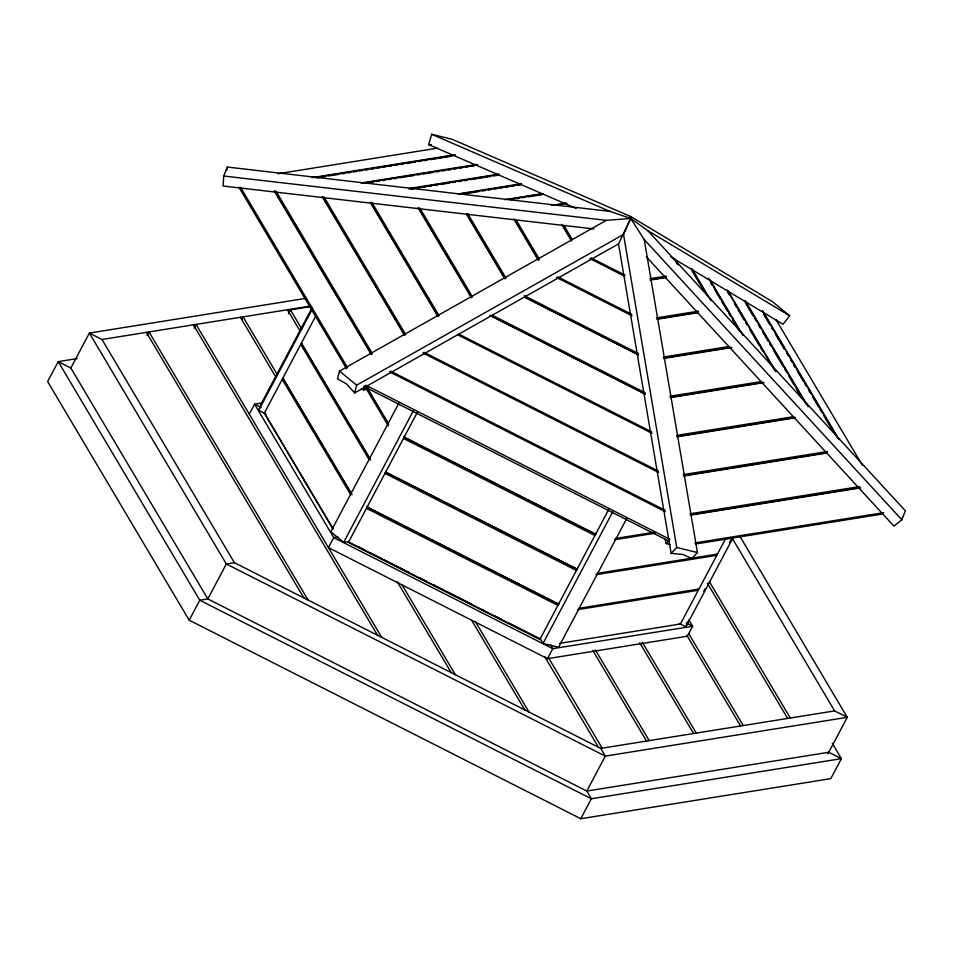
<?xml version="1.0" encoding="UTF-8"?>
<svg xmlns="http://www.w3.org/2000/svg" width="953" height="953" viewBox="0 0 953 953"><rect width="100%" height="100%" fill="white"/><g stroke="black" fill="none" stroke-linecap="round" stroke-linejoin="round"><path stroke-width="1.43" d="M670.769 256.881L783.032 324.282L789.644 315.765L647.718 230.566L630.719 218.451L609.825 211.352L227.267 167.049L223.764 176.031L223.062 186.014L593.922 228.958M227.064 169.896L227.267 167.049M646.253 256.691L893.926 526.116L901.848 519.802L644.216 239.548L630.731 218.463L606.322 220.346L339.471 371.086L337.457 378.865L346.57 383.94L354.659 392.958L618.509 243.92L630.731 218.475L630.517 216.462L452.353 139.388L431.661 134.278L428.647 144.618L576.124 208.421M354.659 392.958L356.672 385.179L623.524 234.438L630.731 218.463L630.517 216.462L772.454 301.66L789.644 315.765M361.473 388.443L363.629 390.206L364.713 386.013M265.303 413.638L258.728 410.302L261.348 403.56L312.143 307.64M608.633 509.629L539.863 639.451L348.417 542.4L349.072 540.935M367.584 505.983L366.488 508.354L557.922 605.405L559.018 603.035M386.084 471.032L384.988 473.403L576.434 570.454L577.53 568.083M404.596 436.081L403.5 438.451L594.934 535.503L596.03 533.132M539.863 639.451L540.518 637.986M679.275 623.512L685.862 626.848L687.959 621.451M901.848 519.802L905.35 510.808L647.718 230.566M70.665 368.382L89.368 333.074L304.936 298.515M147.036 335.682L149.013 331.942L308.045 600.033M194.055 328.142L196.044 324.401L381.688 637.366M241.74 319.362L243.063 316.861L277.18 374.374M288.425 313.608L290.415 309.856L310.44 306.652M249.281 414.15L254.57 404.167L261.849 402.988M258.728 410.302L312.298 309.129M333.133 529.225L264.374 413.054L282.219 379.354L283.196 378.889L350.883 493.011M283.196 378.889L282.874 378.103L300.719 344.402L301.696 343.938L370.145 459.322M301.696 343.938L301.386 343.151L315.8 315.931M189.194 620.2L199.773 600.235L207.837 598.937L586.786 791.061L591.348 798.757L580.782 818.722L189.194 620.2L47.65 381.593L58.228 361.628L77.229 358.578M207.647 599.294L226.337 563.985L234.402 562.699L600.724 748.403L605.298 756.11L586.595 791.419M398.962 403.012L330.786 531.786L343.688 542.352L348.727 541.554M343.688 542.352L413.257 410.957M348.417 542.4L417.2 412.578M626.74 518.48L558.565 647.254L543.043 643.418L612.612 512.023M337.981 536.956L333.741 537.635L328.451 547.618L547.487 658.654L552.776 648.671L692.64 626.252L688.864 619.891M679.572 624.167L680.442 623.989L698.287 590.276L698.084 589.216L698.954 589.025L716.799 555.325L716.585 554.265L717.454 554.074L725.698 538.528M703.79 591.194L705.184 588.573M729.533 542.579L730.927 539.946M685.862 626.848L733.167 537.492M827.883 753.93L847.277 717.311L739.802 536.146M670.054 544.556L666.171 543.591L669.197 540.387M618.509 243.92L671.138 553.407L676.761 547.463L623.524 234.438M644.216 239.548L697.453 552.573L691.842 558.518L682.908 554.455L671.138 553.407M363.629 390.206L368.978 387.704M277.859 173.756L437.344 148.18M311.941 177.651L454.557 154.779M314.919 177.639L455.379 155.125M317.027 177.806L319.958 177.341M322.9 176.865L325.831 176.4M328.761 175.924L339.03 174.28M341.96 173.815L344.891 173.339M347.833 172.874L350.764 172.398M353.694 171.933L356.625 171.457M359.567 170.992L362.497 170.516M365.428 170.051L368.358 169.574M371.301 169.11L374.231 168.633M377.162 168.169L380.092 167.692M383.035 167.228L385.965 166.751M388.895 166.287L391.826 165.81M394.768 165.346L397.699 164.869M400.629 164.404L403.56 163.928M406.502 163.463L415.294 162.058M418.236 161.581L421.166 161.117M424.097 160.64L427.027 160.175M429.97 159.699L451.96 156.173M361.151 182.988L476.881 164.428M361.532 183.393L477.656 164.774M364.737 183.381L367.655 182.916M370.586 182.452L373.505 181.975M376.423 181.511L379.342 181.046M382.272 180.57L385.191 180.105M388.109 179.641L391.028 179.164M393.958 178.699L396.877 178.235M399.795 177.758L414.412 175.423M417.331 174.947L420.249 174.482M423.168 174.018L433.401 172.374M436.319 171.909L439.238 171.433M442.168 170.968L445.087 170.504M448.005 170.027L450.936 169.563M453.854 169.098L456.773 168.633M459.691 168.157L462.622 167.692M465.541 167.228L468.459 166.751M471.378 166.287L474.308 165.822M408.837 188.563L499.217 174.065M409.254 188.968L498.526 174.649M411.398 189.123L414.329 188.658M417.271 188.182L420.202 187.717M423.144 187.241L426.074 186.776M429.017 186.3L431.947 185.835M434.89 185.358L437.82 184.894M440.762 184.417L449.578 183.012M452.508 182.535L455.451 182.071M458.381 181.594L461.323 181.118M464.254 180.653L467.196 180.177M470.127 179.712L490.688 176.412M493.63 175.948L498.026 175.233M458.441 193.84L521.482 183.726M458.333 194.329L520.874 184.298M463.42 194.007L479.49 191.434M482.409 190.969L485.327 190.505M488.246 190.028L491.164 189.564M494.095 189.099L497.013 188.623M499.932 188.158L502.85 187.693M505.769 187.217L508.688 186.752M511.618 186.288L514.537 185.811M517.455 185.347L520.374 184.882M504.542 199.665L542.376 193.602M507.985 199.582L543.127 193.947M510.891 199.63L513.786 199.165M516.681 198.701L519.576 198.236M522.47 197.771L525.365 197.307M528.26 196.842L542.745 194.519M551.382 205.383L566.082 203.025M553.931 205.443L566.964 203.358M557.696 205.348L560.614 204.883M732.488 538.707L834.637 710.902L847.277 717.311L605.298 756.11L226.337 563.985L89.368 333.074L101.995 339.482L309.594 306.199M649.97 278.681L666.111 276.096M650.625 279.598L666.326 277.073M650.006 280.111L665.909 277.561M656.45 317.897L698.442 311.166M657.606 318.731L698.454 312.179M656.891 319.267L698.037 312.667M663.264 357.065L729.164 346.499M664.158 357.935L730.748 347.249M663.419 358.471L731.821 347.511M669.84 396.257L761.471 381.569M670.948 397.091L762.948 382.344M670.185 397.639L764.032 382.594M676.594 435.426L793.682 416.664M677.69 436.271L795.171 417.438M676.773 436.843L794.862 417.902M683.313 474.606L827.371 451.508M684.29 475.464L827.454 452.508M683.504 476.012L827.073 452.997M689.912 513.798L859.642 486.59M691.008 514.644L859.677 487.602M690.222 515.192L860.773 487.853M615.173 538.493L653.603 532.382M614.518 539.743L655.259 533.203M694.868 542.924L883.622 512.666M695.69 543.972L882.978 513.953M596.673 573.444L717.454 554.074M596.006 574.695L716.799 555.325M578.745 608.348L698.954 589.025M577.506 609.646L698.287 590.276M559.661 643.346L680.442 623.989M547.487 658.654L687.351 636.235L692.64 626.252L686.136 622.952M600.724 748.403L834.637 710.902M586.786 791.061L828.765 752.262L841.392 758.659L830.825 778.637L580.782 818.722M428.647 144.618L431.423 144.606M223.764 176.031L606.322 220.346M264.684 413.84L265.982 414.162M676.761 547.463L697.453 552.573M431.661 134.278L609.825 211.352M591.003 257.894L625.156 275.203M589.836 258.573L624.06 275.929M557.672 276.799L631.744 314.347M556.492 277.478L631.97 315.741M524.293 295.68L638.379 353.527M524.722 297.11L638.296 354.695M524.436 297.038L638.617 354.921M492.141 315.193L645.11 392.743M490.021 315.324L644.931 393.863M490.962 315.872L645.348 394.137M458.762 334.074L651.757 431.912M457.583 334.753L651.983 433.305M424.061 352.288L658.404 471.092M422.87 352.955L658.63 472.485M390.659 371.158L665.051 510.272M389.467 371.837L665.289 511.666M365.857 385.203L669.983 539.386M363.51 386.31L668.97 541.173M261.074 407.455L254.57 404.167L333.741 537.635L552.776 648.671L550.596 645.002M357.875 546.522L364.475 549.869M371.074 553.216L381.641 558.577M384.285 559.911L404.084 569.954M406.728 571.288L409.373 572.634M419.928 577.983L426.527 581.33M433.139 584.677L443.693 590.038M446.338 591.372L471.425 604.083M481.98 609.443L484.624 610.778M495.191 616.138L501.79 619.486M508.39 622.833L540.077 638.891M348.643 542.054L540.077 639.118M339.471 371.086L356.672 385.179M775.837 319.374L862.334 465.207M762.495 310.535L838.854 439.273M763.377 312.715L837.639 437.915M763.901 314.704L769.976 324.949M771.489 327.51L773.014 330.072M775.289 333.919L784.402 349.286M786.69 353.122L788.202 355.683M790.478 359.531L792.003 362.092M793.527 364.654L795.04 367.215M797.316 371.051L803.403 381.295M804.916 383.856L806.441 386.418M808.716 390.265L810.229 392.827M812.516 396.662L818.591 406.907M820.104 409.468L821.629 412.03M823.904 415.865L833.78 432.519M745.472 301.136L808.156 406.788M744.853 300.767L806.178 404.143M745.365 302.756L752.965 315.55M754.478 318.111L755.991 320.673M758.278 324.52L760.554 328.356M762.829 332.192L768.142 341.15M769.667 343.711L771.18 346.273M773.455 350.108L783.33 366.75M784.843 369.311L786.368 371.873M788.643 375.708L794.719 385.941M796.231 388.502L801.544 397.461M727.699 290.462L775.945 371.789M727.079 290.093L774.718 370.395M727.592 292.083L729.116 294.644M734.429 303.59L736.705 307.438M738.218 309.987L744.281 320.22M745.806 322.781L747.319 325.33M749.594 329.178L759.458 345.796M760.97 348.357L762.495 350.918M767.808 359.865L770.084 363.701M709.925 279.777L743.006 335.551M708.555 278.145L740.255 331.584M710.581 282.684L712.094 285.245M714.369 289.081L720.432 299.302M721.945 301.851L727.258 310.797M728.771 313.346L730.284 315.908M732.559 319.731L734.834 323.567M737.11 327.403L738.623 329.952M692.14 269.091L710.867 300.648M691.533 268.734L708.079 296.645M692.045 270.735L703.397 289.855M674.426 258.513L678.226 264.91M674.486 259.299L677.476 264.338M564.081 225.67L572.205 239.37M562.508 225.039L571.478 240.18M561.722 224.384L571.574 240.99M832.314 743.352L841.392 758.659L591.348 798.757L199.773 600.235L58.228 361.628L70.856 368.025L207.837 598.937M516.24 220.226L539.446 259.335M514.644 219.547L538.767 260.217M513.846 218.856L538.147 259.835M709.246 581.413L790.275 718.014M707.34 583.117L787.619 718.443M467.625 213.448L506.007 278.145M466.767 214.02L504.59 277.776M466.648 214.485L504.84 278.872M688.697 633.578L743.257 725.555M686.791 635.282L740.588 725.983M419.749 207.921L472.581 296.979M418.879 208.481L471.163 296.621M418.022 207.694L471.413 297.693M642.405 642.358L696.226 733.095M639.737 642.787L693.57 733.524M371.861 202.381L439.154 315.824M370.991 202.941L437.749 315.479M370.145 202.167L437.987 316.539M595.363 649.863L649.207 740.636M323.972 196.854L405.74 334.682M592.766 650.411L646.539 741.065M323.103 197.402L404.346 334.348M322.257 196.64L404.572 335.385M276.096 191.303L372.325 353.539M274.464 190.576L371.694 354.492M540.184 638.617L543.043 643.418M274.369 191.1L371.158 354.242M548.38 657.487L602.177 748.176M544.663 656.569L598.46 747.259M367.274 388.085L388.336 423.585M367.596 388.872L388.657 424.371M365.869 388.062L388.431 426.098M240.501 187.193L347.488 367.548M238.881 187.169L346.63 368.811M290.415 309.856L301.767 329.011M475.202 621.38L528.975 712.034M287.425 309.749L300.326 331.477M471.723 620.427L524.817 709.925M301.386 343.151L370.586 459.811M300.719 344.402L369.168 459.787M282.874 378.103L352.074 494.762M282.219 379.354L350.668 494.738M402.273 585.237L455.331 674.7M240.406 317.289L276.036 377.352M397.341 581.842L451.174 672.592M264.374 413.054L332.823 528.438M193.376 324.83L377.519 635.246M146.357 332.371L303.876 597.912M101.995 339.482L234.402 562.699M665.087 539.327L666.171 543.591M404.155 437.201L595.601 534.252L404.155 437.201M385.655 472.152L577.089 569.203L385.655 472.152M367.143 507.103L558.589 604.166L367.143 507.103"/></g></svg>
